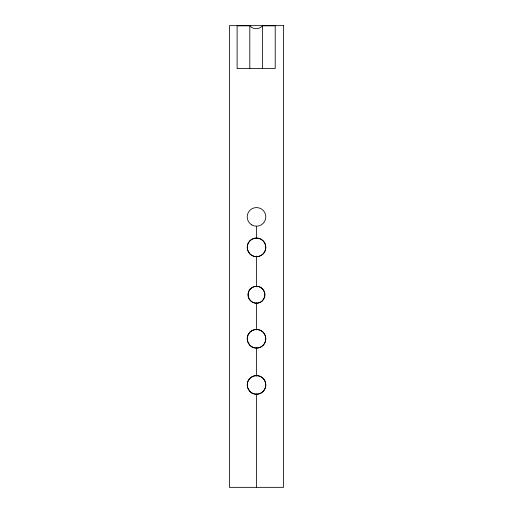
<?xml version="1.0" encoding="UTF-8"?>
<svg xmlns="http://www.w3.org/2000/svg" width="513" height="513" viewBox="0 0 513 513"><rect width="100%" height="100%" fill="white"/><g stroke="black" fill="none" stroke-linecap="round" stroke-linejoin="round"><path stroke-width="0.77" d="M250.517 288.781C247.292 291.961 247.292 297.566 250.517 300.746A8.464 8.464 0 0 0 264.676 296.956L264.676 292.57L262.483 288.781A8.574 8.503 -90 0 0 250.53 288.774M249.812 25.785L237.115 25.785L237.115 68.595L275.205 68.595L275.205 25.785L262.509 25.785A7.644 6.624 0 0 1 249.812 25.785L249.812 68.595M262.509 25.785L262.509 68.595M256.5 226.259L256.5 237.981M256.5 256.051L256.5 286.863M256.5 302.766L256.5 329.981M256.5 347.532L256.5 376.17M256.5 393.721L256.5 487.35M250.517 300.746A8.464 8.464 0 0 1 254.307 286.587A8.464 8.464 0 0 1 264.676 296.956L262.483 300.746A8.574 8.503 -90 0 1 250.53 300.753M247.503 244.945L247.503 249.767L249.914 253.941A9.433 9.349 -90 0 0 263.086 253.941C266.632 250.44 266.632 244.278 263.086 240.77A9.433 9.349 -90 0 0 249.934 240.77L248.433 242.7L247.503 244.945M247.503 336.374L247.503 341.196L249.914 345.371A9.433 9.349 -90 0 0 263.086 345.371C266.632 341.863 266.632 335.701 263.086 332.2A9.433 9.349 -90 0 0 249.934 332.2L248.433 334.13L247.503 336.374M247.503 382.512L247.503 387.328L249.914 391.502A9.433 9.349 -90 0 0 263.086 391.502C266.632 388.001 266.632 381.839 263.086 378.337A9.433 9.349 -90 0 0 249.934 378.331L248.433 380.261L247.503 382.512M283.586 25.65L229.414 25.65L229.414 487.35L283.586 487.35L283.586 25.65M251.845 224.944A9.311 9.311 0 0 0 265.811 216.884A9.311 9.311 0 0 0 251.845 208.817A9.311 9.311 0 0 0 251.845 224.944M251.845 392.984A9.311 9.311 0 0 0 265.811 384.917A9.311 9.311 0 0 0 251.845 376.856A9.311 9.311 0 0 0 251.845 392.984M251.845 346.846A9.311 9.311 0 0 0 265.811 338.785A9.311 9.311 0 0 0 251.845 330.718A9.311 9.311 0 0 0 251.845 346.846M251.845 255.423A9.311 9.311 0 0 0 265.811 247.356A9.311 9.311 0 0 0 251.845 239.295A9.311 9.311 0 0 0 251.845 255.423"/></g></svg>
